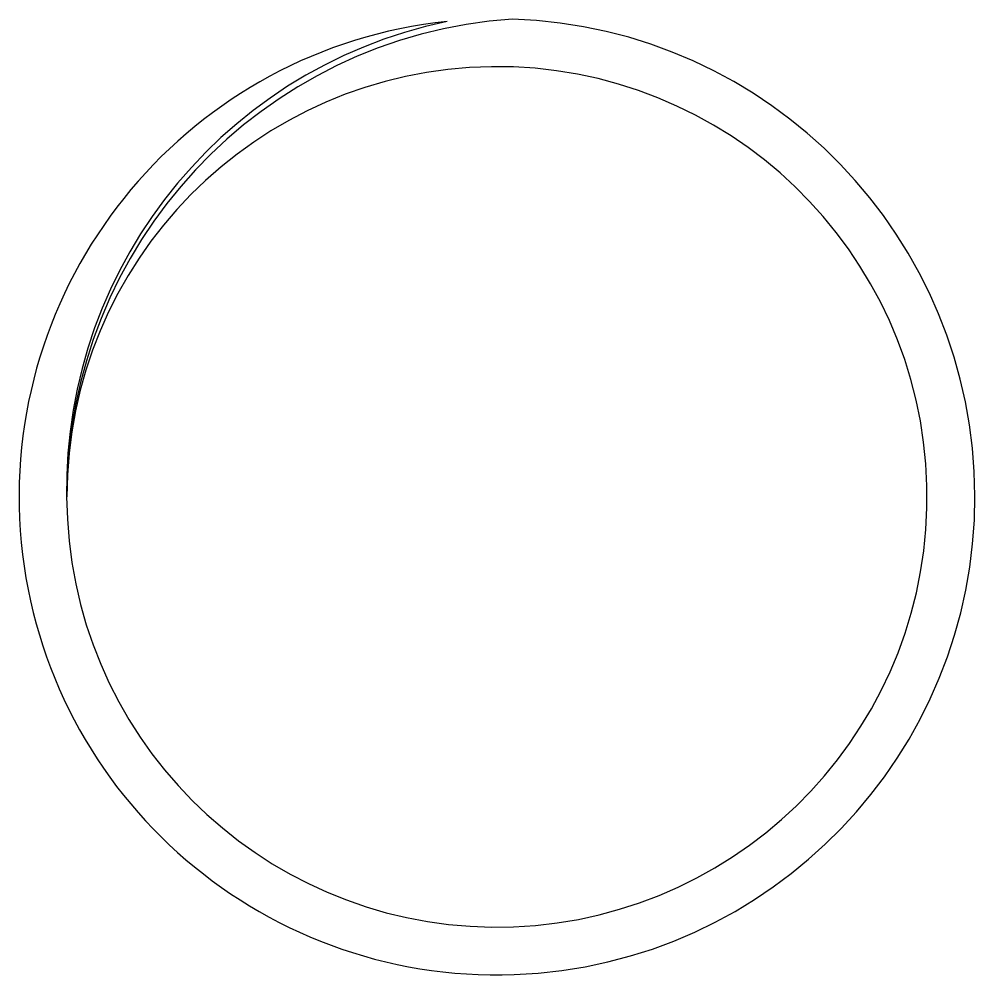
# Model space of a CAD drawing. Header units: millimetres. Extents: x -20 to 20, y -20 to 20.
import ezdxf

# ---------------------------------------------------------------- set-up
doc = ezdxf.new("R2010")
doc.units = ezdxf.units.MM

msp = doc.modelspace()

# ---------------------------------------------------------------- linework, layer by layer
at = {"color": 7, "linetype": 'Continuous', "lineweight": 25}
for centre, radius, start, end in [((0, 0), 20, 95.9859, 88.146), ((1.986, 0.31), 20, 101.7454, 183.5522), ((2, 0.035), 20, 93.8787, 180.1012), ((0, 0), 18, 182.9598, 180)]:
    msp.add_arc(centre, radius, start, end, dxfattribs=at)

doc.saveas('drawing.dxf')
